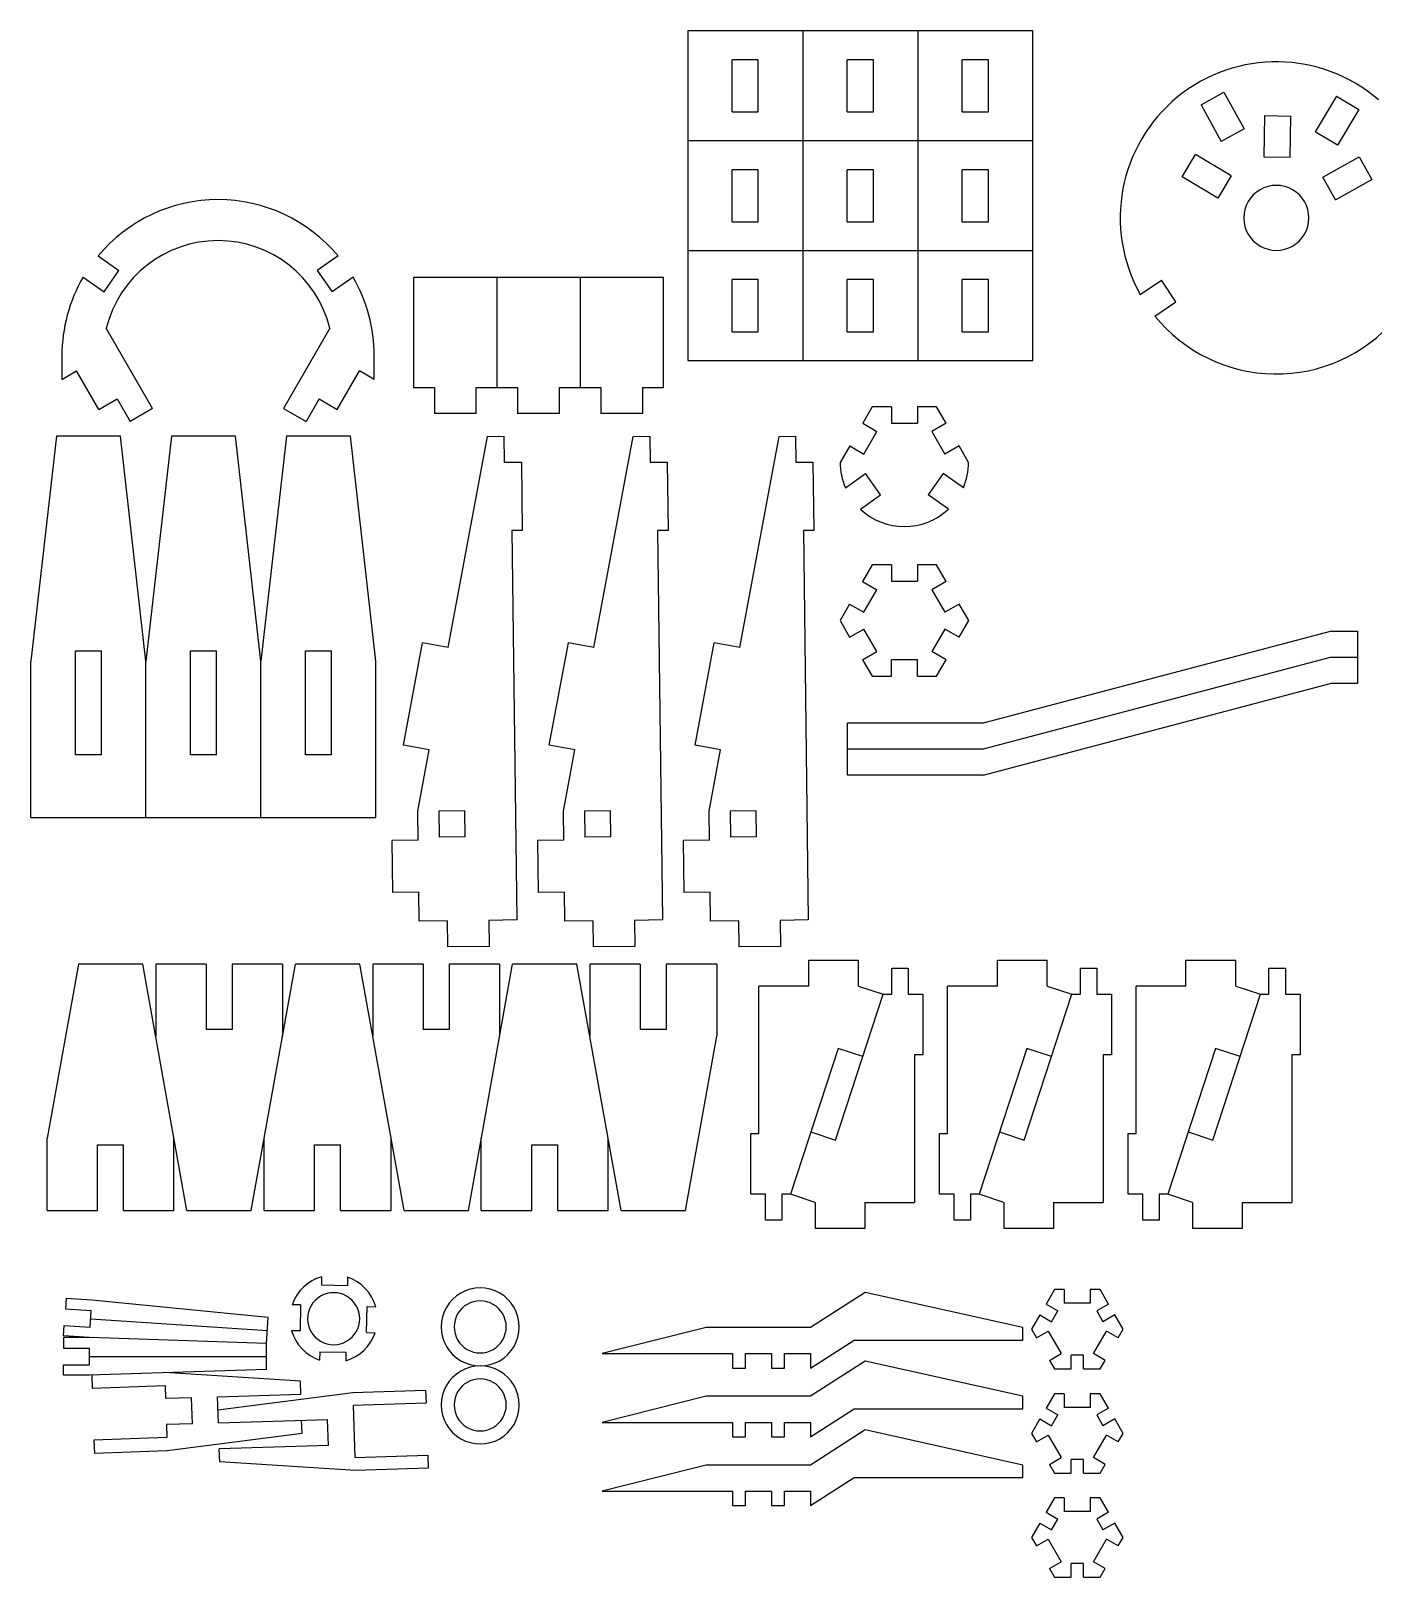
# Model space of a CAD drawing. Extents: x 12 to 327, y 115 to 555.
# Drawn here: x 18.3 to 182.1, y 114.9 to 303.6 of the extents above; entities that cross this region are included whole.
import ezdxf

# ---------------------------------------------------------------- set-up
doc = ezdxf.new("R2010")
doc.units = 0
doc.layers.get('0').update_dxf_attribs({"linetype": 'CONTINUOUS'})
doc.layers.add('02___PRT_ALL_AXES', color=7, linetype='CONTINUOUS')

msp = doc.modelspace()

# ---------------------------------------------------------------- linework, layer by layer
at = {"color": 7}
for points in [[(98.454814, 303.600309), (98.454814, 263.366713)], [(140.547595, 303.600309), (98.454814, 303.600309)], [(112.48574, 303.600309), (112.48574, 263.366713)], [(126.516669, 303.600309), (126.516669, 263.366713)], [(140.547595, 263.366713), (140.547595, 303.600309)], [(103.882777, 293.719709), (103.882777, 300.069709)], [(107.057777, 300.069709), (103.882777, 300.069709)], [(107.057777, 293.719709), (107.057777, 300.069709)], [(117.913703, 293.719709), (117.913703, 300.069709)], [(121.088703, 300.069709), (117.913703, 300.069709)], [(121.088703, 293.719709), (121.088703, 300.069709)], [(131.944632, 293.719709), (131.944632, 300.069709)], [(135.119632, 300.069709), (131.944632, 300.069709)], [(135.119632, 293.719709), (135.119632, 300.069709)], [(161.064138, 294.560257), (163.836694, 296.107371)], [(161.064138, 294.560257), (163.539523, 290.124167)], [(163.836694, 296.107371), (166.312077, 291.671281)], [(177.591576, 295.631711), (174.987503, 291.269924)], [(177.591576, 295.631711), (180.317696, 294.004166)], [(103.882777, 293.719709), (107.057777, 293.719709)], [(117.913703, 293.719709), (121.088703, 293.719709)], [(131.944632, 293.719709), (135.119632, 293.719709)], [(168.776356, 288.183931), (168.850654, 293.263387)], [(168.850654, 293.263387), (172.025316, 293.21695)], [(171.951015, 288.137494), (172.025316, 293.21695)], [(180.317696, 294.004166), (177.713623, 289.642377)], [(166.312077, 291.671281), (163.539523, 290.124167)], [(177.713623, 289.642377), (174.987503, 291.269924)], [(140.547595, 290.189109), (98.454814, 290.189109)], [(158.744706, 285.806234), (160.372253, 288.532352)], [(164.73404, 285.928279), (160.372253, 288.532352)], [(171.951015, 288.137494), (168.776356, 288.183931)], [(175.925627, 285.764573), (180.361714, 288.239955)], [(180.361714, 288.239955), (181.908828, 285.467401)], [(103.882777, 280.308509), (103.882777, 286.658509)], [(107.057777, 286.658509), (103.882777, 286.658509)], [(107.057777, 280.308509), (107.057777, 286.658509)], [(117.913703, 280.308509), (117.913703, 286.658509)], [(121.088703, 286.658509), (117.913703, 286.658509)], [(121.088703, 280.308509), (121.088703, 286.658509)], [(131.944632, 280.308509), (131.944632, 286.658509)], [(135.119632, 286.658509), (131.944632, 286.658509)], [(135.119632, 280.308509), (135.119632, 286.658509)], [(163.106495, 283.202159), (158.744706, 285.806234)], [(164.73404, 285.928279), (163.106495, 283.202159)], [(177.472741, 282.992019), (175.925627, 285.764573)], [(177.472741, 282.992019), (181.908828, 285.467401)], [(103.882777, 280.308509), (107.057777, 280.308509)], [(117.913703, 280.308509), (121.088703, 280.308509)], [(131.944632, 280.308509), (135.119632, 280.308509)], [(26.510633, 276.151833), (29.057163, 274.368733)], [(55.790665, 276.151833), (53.244135, 274.368733)], [(140.547595, 276.777909), (98.454814, 276.777909)], [(27.236058, 271.767925), (29.057163, 274.368733)], [(53.244135, 274.368733), (55.065239, 271.767925)], [(24.689528, 273.551025), (27.236058, 271.767925)], [(57.611769, 273.551025), (55.065239, 271.767925)], [(64.996385, 273.488688), (64.996385, 260.102889)], [(95.476385, 273.488688), (64.996385, 273.488688)], [(75.156385, 273.488688), (75.156385, 260.102889)], [(85.316385, 273.488688), (85.316385, 260.102889)], [(95.476385, 260.102889), (95.476385, 273.488688)], [(103.882777, 266.89731), (103.882777, 273.247309)], [(107.057777, 273.247309), (103.882777, 273.247309)], [(107.057777, 266.89731), (107.057777, 273.247309)], [(117.913703, 266.89731), (117.913703, 273.247309)], [(121.088703, 273.247309), (117.913703, 273.247309)], [(121.088703, 266.89731), (121.088703, 273.247309)], [(131.944632, 266.89731), (131.944632, 273.247309)], [(135.119632, 273.247309), (131.944632, 273.247309)], [(135.119632, 266.89731), (135.119632, 273.247309)], [(153.656168, 271.436365), (156.228505, 273.182028)], [(158.011376, 270.554864), (156.228505, 273.182028)], [(155.439039, 268.809201), (158.011376, 270.554864)], [(33.170269, 257.522243), (27.512143, 267.322402)], [(54.789155, 267.322402), (49.131028, 257.522243)], [(103.882777, 266.89731), (107.057777, 266.89731)], [(117.913703, 266.89731), (121.088703, 266.89731)], [(131.944632, 266.89731), (135.119632, 266.89731)], [(22.100649, 263.962806), (22.100649, 261.065041)], [(60.200647, 261.065041), (60.200647, 263.962806)], [(98.454814, 263.366713), (140.547595, 263.366713)], [(22.100649, 261.065041), (23.894764, 262.100873)], [(26.608746, 257.40012), (23.894764, 262.100873)], [(55.692551, 257.40012), (58.406532, 262.100873)], [(60.200647, 261.065041), (58.406532, 262.100873)], [(26.608746, 257.40012), (28.833137, 258.684372)], [(28.833137, 258.684372), (30.420637, 255.934743)], [(53.46816, 258.684372), (51.88066, 255.934743)], [(53.46816, 258.684372), (55.692551, 257.40012)], [(64.996385, 260.102889), (67.536385, 260.102889)], [(67.536385, 260.102889), (67.536385, 256.927889)], [(72.616385, 260.102889), (72.616385, 256.927889)], [(72.616385, 260.102889), (77.696385, 260.102889)], [(77.696385, 260.102889), (77.696385, 256.927889)], [(82.776385, 260.102889), (82.776385, 256.927889)], [(82.776385, 260.102889), (87.856385, 260.102889)], [(87.856385, 260.102889), (87.856385, 256.927889)], [(92.936385, 260.102889), (92.936385, 256.927889)], [(92.936385, 260.102889), (95.476385, 260.102889)], [(33.170269, 257.522243), (30.420637, 255.934743)], [(49.131028, 257.522243), (51.88066, 255.934743)], [(72.616385, 256.927889), (67.536385, 256.927889)], [(82.776385, 256.927889), (77.696385, 256.927889)], [(92.936385, 256.927889), (87.856385, 256.927889)], [(120.959025, 257.73669), (119.794361, 255.719433)], [(123.288349, 257.73669), (120.959025, 257.73669)], [(123.288349, 257.73669), (123.288349, 255.73009)], [(126.463349, 257.73669), (126.463349, 255.73009)], [(128.792676, 257.73669), (126.463349, 257.73669)], [(129.957339, 255.719433), (128.792676, 257.73669)], [(119.794361, 255.719433), (121.532128, 254.716133)], [(123.288349, 255.73009), (126.463349, 255.73009)], [(129.957339, 255.719433), (128.219573, 254.716133)], [(21.420294, 254.162148), (18.321657, 226.686006)], [(29.253945, 254.162148), (21.420294, 254.162148)], [(32.352584, 226.686006), (29.253945, 254.162148)], [(35.45122, 254.162148), (32.352584, 226.686006)], [(43.284871, 254.162148), (35.45122, 254.162148)], [(49.482146, 254.162148), (46.38351, 226.686006), (43.284871, 254.162148)], [(57.3158, 254.162148), (49.482146, 254.162148)], [(60.414436, 226.686006), (57.3158, 254.162148)], [(69.223786, 228.339743), (74.025145, 254.116699)], [(74.025145, 254.116699), (76.03159, 254.141676)], [(76.03159, 254.141664), (76.071092, 250.96691)], [(87.003786, 228.339743), (91.805145, 254.116699)], [(91.805145, 254.116699), (93.81159, 254.141676)], [(93.81159, 254.141664), (93.851092, 250.96691)], [(104.783786, 228.339743), (109.585145, 254.116699)], [(109.585145, 254.116699), (111.59159, 254.141676)], [(111.59159, 254.141664), (111.631092, 250.96691)], [(118.206861, 252.969804), (117.042198, 250.952548)], [(118.206861, 252.969804), (119.944628, 251.966504)], [(119.944628, 251.966504), (121.532128, 254.716133)], [(128.219573, 254.716133), (129.807073, 251.966504)], [(131.544839, 252.969804), (129.807073, 251.966504)], [(132.709499, 250.952548), (131.544839, 252.969804)], [(76.071092, 250.96691), (78.156071, 250.992846)], [(78.156071, 250.992854), (78.260039, 242.636898)], [(93.851092, 250.96691), (95.936071, 250.992846)], [(95.936071, 250.992854), (96.040039, 242.636898)], [(111.631092, 250.96691), (113.716071, 250.992846)], [(113.716071, 250.992854), (113.820039, 242.636898)], [(117.681491, 247.852986), (120.149154, 249.58086)], [(121.970258, 246.980052), (120.149154, 249.58086)], [(129.602546, 249.58086), (127.781439, 246.980052)], [(132.070207, 247.852986), (129.602546, 249.58086)], [(119.502597, 245.252175), (121.970258, 246.980052)], [(130.249103, 245.252175), (127.781439, 246.980052)], [(78.260039, 242.636898), (76.990138, 242.621094)], [(76.990138, 242.621099), (77.581404, 195.101377)], [(96.040039, 242.636898), (94.770138, 242.621094)], [(94.770138, 242.621099), (95.361404, 195.101377)], [(113.820039, 242.636898), (112.550138, 242.621094)], [(112.550138, 242.621099), (113.141404, 195.101377)], [(120.951549, 238.432693), (119.783149, 236.408965)], [(123.288349, 238.432693), (120.951549, 238.432693)], [(123.288349, 238.432693), (123.288349, 236.432691)], [(126.463349, 238.432693), (126.463349, 236.432691)], [(128.800149, 238.432693), (126.463349, 238.432693)], [(129.968549, 236.408965), (128.800149, 238.432693)], [(119.783149, 236.408965), (121.5152, 235.408964)], [(123.288349, 236.432691), (126.463349, 236.432691)], [(129.968549, 236.408965), (128.236497, 235.408964)], [(119.9277, 232.659332), (121.5152, 235.408964)], [(128.236497, 235.408964), (129.823997, 232.659332)], [(118.195649, 233.659333), (117.027249, 231.635605)], [(118.195649, 233.659333), (119.9277, 232.659332)], [(131.556049, 233.659333), (129.823997, 232.659332)], [(132.724449, 231.635605), (131.556049, 233.659333)], [(117.027249, 231.635605), (118.195649, 229.611877)], [(118.195649, 229.611877), (119.9277, 230.611878)], [(121.5152, 227.862246), (119.9277, 230.611878)], [(129.823997, 230.611878), (128.236497, 227.862246)], [(131.556049, 229.611877), (129.823997, 230.611878)], [(131.556049, 229.611877), (132.724449, 231.635605)], [(176.971785, 230.340778), (134.502985, 219.124431)], [(176.971785, 230.340778), (180.146785, 230.340778)], [(180.146785, 230.340778), (180.146785, 223.990778)], [(63.7769, 216.435875), (66.102473, 228.921135)], [(69.223786, 228.339743), (66.102473, 228.921135)], [(81.5569, 216.435875), (83.882473, 228.921135)], [(87.003786, 228.339743), (83.882473, 228.921135)], [(99.3369, 216.435875), (101.662473, 228.921135)], [(104.783786, 228.339743), (101.662473, 228.921135)], [(18.321657, 207.621841), (18.321657, 226.686006)], [(23.74962, 215.241841), (23.74962, 227.941841)], [(23.74962, 227.941841), (26.92462, 227.941841)], [(26.92462, 215.241841), (26.92462, 227.941841)], [(32.352584, 207.621841), (32.352584, 226.686006)], [(37.780547, 215.241841), (37.780547, 227.941841)], [(37.780547, 227.941841), (40.955547, 227.941841)], [(40.955547, 215.241841), (40.955547, 227.941841)], [(46.38351, 207.621841), (46.38351, 226.686006)], [(51.811473, 215.241841), (51.811473, 227.941841)], [(51.811473, 227.941841), (54.986473, 227.941841)], [(54.986473, 215.241841), (54.986473, 227.941841)], [(60.414436, 207.621841), (60.414436, 226.686006)], [(119.783149, 226.862245), (121.5152, 227.862246)], [(119.783149, 226.862245), (120.951549, 224.838517)], [(123.288349, 224.838517), (123.288349, 226.838518)], [(126.463349, 226.838518), (123.288349, 226.838518)], [(126.463349, 224.838517), (126.463349, 226.838518)], [(129.968549, 226.862245), (128.236497, 227.862246)], [(128.800149, 224.838517), (129.968549, 226.862245)], [(176.971785, 227.165778), (134.502985, 215.949431)], [(176.971785, 227.165778), (180.146785, 227.165778)], [(120.951549, 224.838517), (123.288349, 224.838517)], [(126.463349, 224.838517), (128.800149, 224.838517)], [(134.502985, 212.774431), (176.971785, 223.990778)], [(176.971785, 223.990778), (180.146785, 223.990778)], [(117.916785, 212.774431), (117.916785, 219.124431)], [(134.502985, 219.124431), (117.916785, 219.124431)], [(26.92462, 215.241841), (23.74962, 215.241841)], [(40.955547, 215.241841), (37.780547, 215.241841)], [(54.986473, 215.241841), (51.811473, 215.241841)], [(66.898212, 215.854483), (63.7769, 216.435875)], [(65.502869, 208.363326), (66.898212, 215.854483)], [(84.678212, 215.854483), (81.5569, 216.435875)], [(83.282869, 208.363326), (84.678212, 215.854483)], [(102.458212, 215.854483), (99.3369, 216.435875)], [(101.062869, 208.363326), (102.458212, 215.854483)], [(134.502985, 215.949431), (117.916785, 215.949431)], [(134.502985, 212.774431), (117.916785, 212.774431)], [(18.321657, 207.621841), (60.414436, 207.621841)], [(65.546797, 204.833), (65.502869, 208.363326)], [(71.24593, 208.434785), (68.071176, 208.395282)], [(68.071176, 208.395282), (68.110679, 205.220528)], [(71.285433, 205.26003), (71.24593, 208.434785)], [(83.326797, 204.833), (83.282869, 208.363326)], [(89.02593, 208.434785), (85.851176, 208.395282)], [(85.851176, 208.395282), (85.890679, 205.220528)], [(89.065433, 205.26003), (89.02593, 208.434785)], [(101.106797, 204.833), (101.062869, 208.363326)], [(106.80593, 208.434785), (103.631176, 208.395282)], [(103.631176, 208.395282), (103.670679, 205.220528)], [(106.845433, 205.26003), (106.80593, 208.434785)], [(65.546797, 204.833), (62.372042, 204.793497)], [(62.451045, 198.443991), (62.372042, 204.793497)], [(71.285433, 205.26003), (68.110679, 205.220528)], [(83.326797, 204.833), (80.152042, 204.793497)], [(80.231045, 198.443991), (80.152042, 204.793497)], [(89.065433, 205.26003), (85.890679, 205.220528)], [(101.106797, 204.833), (97.932042, 204.793497)], [(98.011045, 198.443991), (97.932042, 204.793497)], [(106.845433, 205.26003), (103.670679, 205.220528)], [(65.625799, 198.483491), (62.451045, 198.443991)], [(65.669724, 194.953165), (65.625799, 198.483491)], [(83.405799, 198.483491), (80.231045, 198.443991)], [(83.449727, 194.953165), (83.405799, 198.483491)], [(101.185799, 198.483491), (98.011045, 198.443991)], [(101.229727, 194.953165), (101.185799, 198.483491)], [(69.085762, 194.99567), (65.669724, 194.953165)], [(69.085762, 194.99567), (69.125265, 191.820916)], [(77.581404, 195.101377), (74.165367, 195.058871)], [(74.165367, 195.058871), (74.20487, 191.884119)], [(86.865762, 194.99567), (83.449727, 194.953165)], [(86.865762, 194.99567), (86.905265, 191.820916)], [(95.361404, 195.101377), (91.945367, 195.058871)], [(91.945367, 195.058871), (91.98487, 191.884119)], [(104.645762, 194.99567), (101.229727, 194.953165)], [(104.645762, 194.99567), (104.685265, 191.820916)], [(113.141404, 195.101377), (109.725367, 195.058871)], [(109.725367, 195.058871), (109.76487, 191.884119)], [(74.20487, 191.884119), (69.125265, 191.820916)], [(91.98487, 191.884119), (86.905265, 191.820916)], [(109.76487, 191.884119), (104.685265, 191.820916)], [(24.112818, 189.718069), (20.300554, 168.464179)], [(31.961418, 189.718069), (24.112818, 189.718069)], [(37.35368, 159.655468), (31.961418, 189.718069)], [(33.541417, 189.718069), (33.541417, 180.909358)], [(39.69048, 189.718069), (33.541417, 189.718069)], [(39.69048, 189.718069), (39.69048, 181.718071)], [(42.86548, 189.718069), (42.86548, 181.718071)], [(49.014544, 189.718069), (42.86548, 189.718069)], [(45.20228, 159.655468), (50.594542, 189.718069)], [(49.014544, 189.718069), (49.014544, 180.909358)], [(58.443142, 189.718069), (50.594542, 189.718069)], [(63.835407, 159.655468), (58.443142, 189.718069)], [(60.023144, 189.718069), (60.023144, 180.909358)], [(66.172207, 189.718069), (60.023144, 189.718069)], [(66.172207, 189.718069), (66.172207, 181.718071)], [(69.347207, 189.718069), (69.347207, 181.718071)], [(75.49627, 189.718069), (69.347207, 189.718069)], [(71.684007, 159.655468), (77.076269, 189.718069)], [(75.49627, 189.718069), (75.49627, 180.909358)], [(84.924869, 189.718069), (77.076269, 189.718069)], [(90.317131, 159.655468), (84.924869, 189.718069)], [(86.504867, 189.718069), (86.504867, 180.909358)], [(92.653931, 189.718069), (86.504867, 189.718069)], [(92.653931, 189.718069), (92.653931, 181.718071)], [(95.828931, 189.718069), (95.828931, 181.718071)], [(101.977994, 189.718069), (95.828931, 189.718069)], [(101.977994, 189.718069), (101.977994, 180.909358)], [(113.2057, 187.029581), (113.2057, 190.204581)], [(113.2057, 190.204581), (119.274079, 190.204581)], [(119.274079, 187.029581), (119.274079, 190.204581)], [(123.329711, 186.043192), (123.329711, 189.218189)], [(123.329711, 189.218189), (125.32971, 189.218189)], [(125.32971, 189.218189), (125.32971, 186.043192)], [(136.2181, 187.029581), (136.2181, 190.204581)], [(136.2181, 190.204581), (142.286479, 190.204581)], [(142.286479, 187.029581), (142.286479, 190.204581)], [(146.342111, 189.218189), (148.34211, 189.218189)], [(146.342111, 186.043192), (146.342111, 189.218189)], [(148.34211, 189.218189), (148.34211, 186.043192)], [(159.2305, 190.204581), (165.298879, 190.204581)], [(159.2305, 187.029581), (159.2305, 190.204581)], [(165.298879, 187.029581), (165.298879, 190.204581)], [(169.354511, 189.218189), (171.35451, 189.218189)], [(169.354511, 186.043192), (169.354511, 189.218189)], [(171.35451, 189.218189), (171.35451, 186.043192)], [(107.137319, 169.02958), (107.137319, 187.029581)], [(113.2057, 187.029581), (107.137319, 187.029581)], [(119.274079, 187.029581), (122.291969, 186.043192)], [(130.149721, 169.02958), (130.149721, 187.029581)], [(136.2181, 187.029581), (130.149721, 187.029581)], [(142.286479, 187.029581), (145.304369, 186.043192)], [(159.2305, 187.029581), (153.162121, 187.029581)], [(153.162121, 169.02958), (153.162121, 187.029581)], [(165.298879, 187.029581), (168.316769, 186.043192)], [(116.475431, 168.247322), (122.291969, 186.043192)], [(122.291969, 186.043192), (123.329711, 186.043192)], [(125.32971, 186.043192), (127.1268, 186.043192)], [(127.1268, 186.043192), (127.1268, 178.64319)], [(139.487831, 168.247322), (145.304369, 186.043192)], [(145.304369, 186.043192), (146.342111, 186.043192)], [(148.34211, 186.043192), (150.139197, 186.043192)], [(150.139197, 186.043192), (150.139197, 178.64319)], [(162.500231, 168.247322), (168.316769, 186.043192)], [(168.316769, 186.043192), (169.354511, 186.043192)], [(171.35451, 186.043192), (173.151597, 186.043192)], [(173.151597, 186.043192), (173.151597, 178.64319)], [(42.86548, 181.718071), (39.69048, 181.718071)], [(69.347207, 181.718071), (66.172207, 181.718071)], [(95.828931, 181.718071), (92.653931, 181.718071)], [(98.165731, 159.655468), (101.977994, 180.909358)], [(116.788686, 179.42545), (110.972148, 161.629581)], [(119.806576, 178.439058), (116.788686, 179.42545)], [(139.801086, 179.42545), (133.984548, 161.629581)], [(142.818976, 178.439058), (139.801086, 179.42545)], [(162.813486, 179.42545), (156.996948, 161.629581)], [(165.831376, 178.439058), (162.813486, 179.42545)], [(126.126799, 178.64319), (126.126799, 160.643192)], [(127.1268, 178.64319), (126.126799, 178.64319)], [(150.139197, 178.64319), (149.139199, 178.64319)], [(149.139199, 178.64319), (149.139199, 160.643192)], [(173.151597, 178.64319), (172.151599, 178.64319)], [(172.151599, 178.64319), (172.151599, 160.643192)], [(20.300554, 159.655468), (20.300554, 168.464179)], [(35.773682, 159.655468), (35.773682, 168.464179)], [(46.782279, 159.655468), (46.782279, 168.464179)], [(62.255406, 159.655468), (62.255406, 168.464179)], [(73.264006, 159.655468), (73.264006, 168.464179)], [(88.737132, 159.655468), (88.737132, 168.464179)], [(106.137321, 161.629581), (106.137321, 169.02958)], [(106.137321, 169.02958), (107.137319, 169.02958)], [(113.457541, 169.233712), (116.475431, 168.247322)], [(129.149721, 169.02958), (130.149721, 169.02958)], [(129.149721, 161.629581), (129.149721, 169.02958)], [(136.469941, 169.233712), (139.487831, 168.247322)], [(152.162121, 169.02958), (153.162121, 169.02958)], [(152.162121, 161.629581), (152.162121, 169.02958)], [(159.482341, 169.233712), (162.500231, 168.247322)], [(26.449618, 159.655468), (26.449618, 167.655466)], [(26.449618, 167.655466), (29.624618, 167.655466)], [(29.624618, 159.655468), (29.624618, 167.655466)], [(52.931342, 159.655468), (52.931342, 167.655466)], [(52.931342, 167.655466), (56.106342, 167.655466)], [(56.106342, 159.655468), (56.106342, 167.655466)], [(79.413069, 159.655468), (79.413069, 167.655466)], [(79.413069, 167.655466), (82.588069, 167.655466)], [(82.588069, 159.655468), (82.588069, 167.655466)], [(107.934407, 161.629581), (106.137321, 161.629581)], [(107.934407, 158.454581), (107.934407, 161.629581)], [(110.972148, 161.629581), (109.934406, 161.629581)], [(109.934406, 161.629581), (109.934406, 158.454581)], [(113.990038, 160.643192), (110.972148, 161.629581)], [(113.990038, 160.643192), (113.990038, 157.468192)], [(120.058417, 160.643192), (126.126799, 160.643192)], [(120.058417, 160.643192), (120.058417, 157.468192)], [(130.946807, 161.629581), (129.149721, 161.629581)], [(130.946807, 158.454581), (130.946807, 161.629581)], [(133.984548, 161.629581), (132.946806, 161.629581)], [(132.946806, 161.629581), (132.946806, 158.454581)], [(137.002438, 160.643192), (133.984548, 161.629581)], [(137.002438, 160.643192), (137.002438, 157.468192)], [(143.070817, 160.643192), (149.139199, 160.643192)], [(143.070817, 160.643192), (143.070817, 157.468192)], [(153.959207, 161.629581), (152.162121, 161.629581)], [(153.959207, 158.454581), (153.959207, 161.629581)], [(156.996948, 161.629581), (155.959206, 161.629581)], [(155.959206, 161.629581), (155.959206, 158.454581)], [(160.014838, 160.643192), (156.996948, 161.629581)], [(160.014838, 160.643192), (160.014838, 157.468192)], [(166.083217, 160.643192), (172.151599, 160.643192)], [(166.083217, 160.643192), (166.083217, 157.468192)], [(20.300554, 159.655468), (26.449618, 159.655468)], [(29.624618, 159.655468), (35.773682, 159.655468)], [(37.35368, 159.655468), (45.20228, 159.655468)], [(46.782279, 159.655468), (52.931342, 159.655468)], [(56.106342, 159.655468), (62.255406, 159.655468)], [(63.835407, 159.655468), (71.684007, 159.655468)], [(73.264006, 159.655468), (79.413069, 159.655468)], [(82.588069, 159.655468), (88.737132, 159.655468)], [(90.317131, 159.655468), (98.165731, 159.655468)], [(109.934406, 158.454581), (107.934407, 158.454581)], [(120.058417, 157.468192), (113.990038, 157.468192)], [(132.946806, 158.454581), (130.946807, 158.454581)], [(143.070817, 157.468192), (137.002438, 157.468192)], [(155.959206, 158.454581), (153.959207, 158.454581)], [(166.083217, 157.468192), (160.014838, 157.468192)], [(53.784918, 151.5724), (53.760505, 150.5444)], [(56.959026, 151.497055), (56.934614, 150.469058)], [(56.934622, 150.469058), (53.760517, 150.5444)], [(120.086656, 149.64329), (113.412671, 145.352869)], [(139.320668, 145.352869), (120.086656, 149.64329)], [(143.178301, 149.992201), (142.162301, 148.232439)], [(144.384801, 149.992201), (143.178301, 149.992201)], [(144.384801, 149.992201), (144.384801, 148.327852)], [(148.766301, 149.992201), (147.559801, 149.992201)], [(147.559801, 149.992201), (147.559801, 148.327852)], [(149.782301, 148.232439), (148.766301, 149.992201)], [(22.602006, 148.904034), (22.519915, 147.636693)], [(22.519915, 147.636693), (25.688276, 147.431466)], [(25.770366, 148.698808), (22.602006, 148.904034)], [(25.556931, 145.403714), (25.688276, 147.431466)], [(47.270066, 146.606232), (25.770366, 148.698808)], [(51.225947, 148.127367), (50.197947, 148.151779)], [(51.225947, 148.127367), (51.150602, 144.953262)], [(59.276313, 144.76038), (59.351658, 147.934485)], [(59.351658, 147.934485), (60.379655, 147.910073)], [(142.162301, 148.232439), (143.603672, 147.400264)], [(142.841672, 146.08044), (143.603672, 147.400264)], [(147.559801, 148.327852), (144.384801, 148.327852)], [(149.782301, 148.232439), (148.340933, 147.400264)], [(148.340933, 147.400264), (149.102933, 146.08044)], [(22.30648, 144.341596), (22.388571, 145.60894)], [(22.388571, 145.60894), (25.556931, 145.403714)], [(25.622603, 146.417589), (47.167453, 145.022051)], [(47.06484, 140.26287), (47.06484, 143.43787), (47.270066, 146.606232)], [(100.712671, 145.352869), (88.012671, 142.177869)], [(113.412671, 145.352869), (100.712671, 145.352869)], [(139.320668, 143.828869), (139.320668, 145.352869)], [(141.400301, 146.912615), (140.384301, 145.152852)], [(141.400301, 146.912615), (142.841672, 146.08044)], [(150.544301, 146.912615), (149.102933, 146.08044)], [(151.560301, 145.152852), (150.544301, 146.912615)], [(22.29984, 144.13637), (22.29984, 142.86637)], [(25.47484, 144.13637), (22.29984, 144.13637)], [(47.06484, 143.43787), (25.47484, 144.13637), (22.30648, 144.341596)], [(51.150602, 144.953262), (50.122602, 144.977674)], [(59.276313, 144.76038), (60.30431, 144.735968)], [(113.412671, 140.399869), (118.746668, 143.828869)], [(118.746668, 143.828869), (139.320668, 143.828869)], [(140.384301, 145.152852), (140.987551, 144.107992)], [(140.987551, 144.107992), (142.428922, 144.940167)], [(142.428922, 144.940167), (144.016422, 142.190538)], [(147.928183, 142.190538), (149.515683, 144.940167)], [(150.957051, 144.107992), (149.515683, 144.940167)], [(150.957051, 144.107992), (151.560301, 145.152852)], [(22.29984, 142.86637), (25.47484, 142.86637)], [(25.47484, 140.83437), (25.47484, 142.86637)], [(25.47484, 141.85037), (47.06484, 141.85037)], [(53.567635, 142.418689), (53.543223, 141.390692)], [(53.567635, 142.418689), (56.741743, 142.343347)], [(56.741743, 142.343347), (56.717331, 141.315347)], [(88.012671, 142.177869), (103.887671, 142.177869)], [(103.887671, 142.177869), (103.887671, 140.399869)], [(105.475171, 140.399869), (105.475171, 142.177869)], [(105.475171, 142.177869), (108.650171, 142.177869)], [(108.650171, 142.177869), (108.650171, 140.399869)], [(110.237671, 140.399869), (110.237671, 142.177869)], [(110.237671, 142.177869), (113.412671, 142.177869)], [(113.412671, 142.177869), (113.412671, 140.399869)], [(142.575051, 141.358363), (144.016422, 142.190538)], [(146.734301, 141.977852), (145.210301, 141.977852)], [(145.210301, 140.313503), (145.210301, 141.977852)], [(146.734301, 140.313503), (146.734301, 141.977852)], [(149.369551, 141.358363), (147.928183, 142.190538)], [(22.29984, 139.56437), (22.29984, 140.83437)], [(22.29984, 140.83437), (25.47484, 140.83437)], [(47.06484, 140.26287), (25.47484, 139.56437)], [(51.192461, 138.808079), (34.639761, 139.860884)], [(103.887671, 140.399869), (105.475171, 140.399869)], [(108.650171, 140.399869), (110.237671, 140.399869)], [(120.086656, 141.26129), (113.412671, 136.970869)], [(139.320668, 136.970869), (120.086656, 141.26129)], [(142.575051, 141.358363), (143.178301, 140.313503)], [(143.178301, 140.313503), (145.210301, 140.313503)], [(146.734301, 140.313503), (148.766301, 140.313503)], [(148.766301, 140.313503), (149.369551, 141.358363)], [(25.47484, 139.56437), (22.29984, 139.56437)], [(25.75441, 139.573415), (25.805743, 137.986745)], [(25.805743, 137.986745), (34.691094, 138.274213)], [(34.691094, 138.274213), (34.742428, 136.687543)], [(51.243794, 137.221412), (51.192461, 138.808079)], [(37.915768, 136.79021), (34.742428, 136.687543)], [(38.018435, 133.616869), (37.915768, 136.79021)], [(41.089151, 136.892877), (51.243794, 137.221412)], [(41.191818, 133.719539), (41.089151, 136.892877)], [(41.140484, 135.306209), (57.590518, 137.426745)], [(57.590518, 137.426745), (66.47587, 137.714214)], [(66.527203, 136.127544), (57.641851, 135.840075)], [(66.47587, 137.714214), (66.527203, 136.127544)], [(100.712671, 136.970869), (88.012671, 133.795869)], [(113.412671, 136.970869), (100.712671, 136.970869)], [(139.320668, 135.446869), (139.320668, 136.970869)], [(143.178301, 137.292201), (142.162301, 135.532439)], [(144.384801, 137.292201), (143.178301, 137.292201)], [(144.384801, 137.292201), (144.384801, 135.627852)], [(148.766301, 137.292201), (147.559801, 137.292201)], [(147.559801, 137.292201), (147.559801, 135.627852)], [(149.782301, 135.532439), (148.766301, 137.292201)], [(41.191818, 133.719539), (54.519799, 134.150738)], [(51.397795, 132.461401), (51.346461, 134.048071)], [(54.622466, 130.977397), (54.519799, 134.150738)], [(57.641851, 135.840075), (57.847185, 129.493397)], [(113.412671, 132.017869), (118.746668, 135.446869)], [(118.746668, 135.446869), (139.320668, 135.446869)], [(141.400301, 134.212615), (140.384301, 132.452852)], [(141.400301, 134.212615), (142.841672, 133.38044)], [(142.162301, 135.532439), (143.603672, 134.700264)], [(142.841672, 133.38044), (143.603672, 134.700264)], [(147.559801, 135.627852), (144.384801, 135.627852)], [(149.782301, 135.532439), (148.340933, 134.700264)], [(148.340933, 134.700264), (149.102933, 133.38044)], [(150.544301, 134.212615), (149.102933, 133.38044)], [(150.957051, 131.407992), (151.560301, 132.452852), (150.544301, 134.212615)], [(26.062411, 130.053396), (34.947761, 130.340865), (51.397795, 132.461401)], [(38.018435, 133.616869), (34.845094, 133.514203)], [(34.845094, 133.514203), (34.896428, 131.927532)], [(88.012671, 133.795869), (103.887671, 133.795869)], [(103.887671, 133.795869), (103.887671, 132.017869)], [(105.475171, 132.017869), (105.475171, 133.795869)], [(105.475171, 133.795869), (108.650171, 133.795869)], [(108.650171, 133.795869), (108.650171, 132.017869)], [(110.237671, 132.017869), (110.237671, 133.795869)], [(110.237671, 133.795869), (113.412671, 133.795869)], [(113.412671, 133.795869), (113.412671, 132.017869)], [(120.086656, 132.879287), (113.412671, 128.588869)], [(139.320668, 128.588869), (120.086656, 132.879287)], [(140.384301, 132.452852), (140.987551, 131.407992)], [(140.987551, 131.407992), (142.428922, 132.240167)], [(142.428922, 132.240167), (144.016422, 129.490538)], [(147.928183, 129.490538), (149.515683, 132.240167)], [(150.957051, 131.407992), (149.515683, 132.240167)], [(34.896428, 131.927532), (26.011077, 131.640066)], [(26.011077, 131.640066), (26.062411, 130.053396)], [(54.622466, 130.977397), (41.294485, 130.546198)], [(57.898518, 127.906726), (41.345818, 128.959528), (41.294485, 130.546198)], [(103.887671, 132.017869), (105.475171, 132.017869)], [(108.650171, 132.017869), (110.237671, 132.017869)], [(57.847185, 129.493397), (66.732537, 129.780863)], [(66.732537, 129.780863), (66.78387, 128.194195)], [(100.712671, 128.588869), (88.012671, 125.413869)], [(113.412671, 128.588869), (100.712671, 128.588869)], [(139.320668, 127.064869), (139.320668, 128.588869)], [(142.575051, 128.658363), (144.016422, 129.490538)], [(142.575051, 128.658363), (143.178301, 127.613503)], [(146.734301, 129.277852), (145.210301, 129.277852)], [(145.210301, 127.613503), (145.210301, 129.277852)], [(146.734301, 127.613503), (146.734301, 129.277852)], [(149.369551, 128.658363), (147.928183, 129.490538)], [(148.766301, 127.613503), (149.369551, 128.658363)], [(66.78387, 128.194195), (57.898518, 127.906726)], [(113.412671, 123.635869), (118.746668, 127.064869)], [(118.746668, 127.064869), (139.320668, 127.064869)], [(143.178301, 127.613503), (145.210301, 127.613503)], [(146.734301, 127.613503), (148.766301, 127.613503)], [(88.012671, 125.413869), (103.887671, 125.413869)], [(103.887671, 125.413869), (103.887671, 123.635869)], [(105.475171, 123.635869), (105.475171, 125.413869)], [(105.475171, 125.413869), (108.650171, 125.413869)], [(108.650171, 125.413869), (108.650171, 123.635869)], [(110.237671, 123.635869), (110.237671, 125.413869)], [(110.237671, 125.413869), (113.412671, 125.413869)], [(113.412671, 125.413869), (113.412671, 123.635869)], [(143.178301, 124.592201), (142.162301, 122.832439)], [(144.384801, 124.592201), (143.178301, 124.592201)], [(144.384801, 124.592201), (144.384801, 122.927852)], [(148.766301, 124.592201), (147.559801, 124.592201)], [(147.559801, 124.592201), (147.559801, 122.927852)], [(149.782301, 122.832439), (148.766301, 124.592201)], [(103.887671, 123.635869), (105.475171, 123.635869)], [(108.650171, 123.635869), (110.237671, 123.635869)], [(142.162301, 122.832439), (143.603672, 122.000264)], [(147.559801, 122.927852), (144.384801, 122.927852)], [(149.782301, 122.832439), (148.340933, 122.000264)], [(141.400301, 121.512615), (140.384301, 119.752852)], [(141.400301, 121.512615), (142.841672, 120.68044)], [(142.841672, 120.68044), (143.603672, 122.000264)], [(148.340933, 122.000264), (149.102933, 120.68044)], [(150.544301, 121.512615), (149.102933, 120.68044)], [(151.560301, 119.752852), (150.544301, 121.512615)], [(140.384301, 119.752852), (140.987551, 118.707992)], [(140.987551, 118.707992), (142.428922, 119.540167)], [(142.428922, 119.540167), (144.016422, 116.790538)], [(147.928183, 116.790538), (149.515683, 119.540167)], [(150.957051, 118.707992), (149.515683, 119.540167)], [(150.957051, 118.707992), (151.560301, 119.752852)], [(142.575051, 115.958363), (144.016422, 116.790538)], [(142.575051, 115.958363), (143.178301, 114.913503)], [(146.734301, 116.577852), (145.210301, 116.577852)], [(145.210301, 114.913503), (145.210301, 116.577852)], [(146.734301, 114.913503), (146.734301, 116.577852)], [(149.369551, 115.958363), (147.928183, 116.790538)], [(148.766301, 114.913503), (149.369551, 115.958363)], [(143.178301, 114.913503), (145.210301, 114.913503)], [(146.734301, 114.913503), (148.766301, 114.913503)]]:
    msp.add_lwpolyline(points, dxfattribs=at)
msp.add_lwpolyline([(174.224515, 280.782803), (174.224515, 280.782803)], close=True, dxfattribs=at)
for points in [[(182.731417, 295.179351), (175.730961, 301.245753), (165.381425, 301.39714), (158.20653, 295.538087)], [(158.20653, 295.538087), (151.031635, 289.679034), (149.111376, 279.508074), (153.656168, 271.436365)], [(172.24014, 284.219841), (171.012205, 284.92879), (169.499326, 284.92879), (168.27139, 284.219841)], [(168.27139, 284.219841), (167.043455, 283.510893), (166.287015, 282.200701), (166.287015, 280.782803)], [(174.224515, 280.782803), (174.224515, 282.200701), (173.468076, 283.510893), (172.24014, 284.219841)], [(41.150649, 283.012804), (35.494041, 283.012804), (30.12998, 280.498963), (26.510633, 276.151833)], [(55.790665, 276.151833), (52.171318, 280.498963), (46.807257, 283.012804), (41.150649, 283.012804)], [(166.287015, 280.782803), (166.287015, 279.364905), (167.043455, 278.054714), (168.27139, 277.345765)], [(172.24014, 277.345765), (173.468076, 278.054714), (174.224515, 279.364905), (174.224515, 280.782803)], [(41.150649, 278.009003), (34.687203, 278.009003), (29.058084, 273.598245), (27.512143, 267.322402)], [(54.789155, 267.322402), (53.243215, 273.598245), (47.614095, 278.009003), (41.150649, 278.009003)], [(168.27139, 277.345765), (169.499326, 276.636816), (171.012205, 276.636816), (172.24014, 277.345765)], [(24.689528, 273.551025), (22.993968, 270.640078), (22.100649, 267.331565), (22.100649, 263.962806)], [(60.200647, 263.962806), (60.200647, 267.331565), (59.307328, 270.640077), (57.611769, 273.551025)], [(155.439039, 268.809201), (158.994419, 264.409599), (164.321139, 261.817573), (169.977142, 261.734841)], [(169.977142, 261.734841), (175.633146, 261.652108), (181.0334, 264.087225), (184.71594, 268.380955)], [(117.042198, 250.952548), (117.042198, 249.886626), (117.259735, 248.831918), (117.681491, 247.852986)], [(132.070207, 247.852986), (132.491963, 248.831918), (132.709499, 249.886626), (132.709499, 250.952548)], [(119.502597, 245.252175), (122.520132, 242.407803), (127.231568, 242.407803), (130.249103, 245.252175)], [(53.784918, 151.5724), (52.099934, 151.090675), (50.759077, 149.811998), (50.197947, 148.151768)], [(60.379655, 147.910084), (59.89793, 149.595067), (58.619254, 150.935924), (56.959026, 151.497055)], [(50.122602, 144.977663), (50.604327, 143.292679), (51.883004, 141.951822), (53.543234, 141.390692)], [(56.717339, 141.315347), (58.402323, 141.797073), (59.74318, 143.075749), (60.30431, 144.735979)]]:
    msp.add_open_spline(points, degree=3, dxfattribs=at)
at = {"layer": '02___PRT_ALL_AXES', "color": 7}
for points in [[(58.42613, 146.443872), (58.42613, 146.443872)], [(76.304354, 145.447834), (76.304354, 145.447834)], [(77.891854, 145.447834), (77.891854, 145.447834)], [(76.304354, 135.922834), (76.304354, 135.922834)], [(77.891854, 135.922834), (77.891854, 135.922834)]]:
    msp.add_lwpolyline(points, close=True, dxfattribs=at)
for points in [[(53.66363, 149.193503), (52.681281, 148.626344), (52.07613, 147.57819), (52.07613, 146.443872)], [(56.83863, 149.193503), (55.856281, 149.760662), (54.645978, 149.760662), (53.66363, 149.193503)], [(58.42613, 146.443872), (58.42613, 147.57819), (57.820978, 148.626344), (56.83863, 149.193503)], [(70.748104, 149.57228), (69.274582, 148.721541), (68.366854, 147.149311), (68.366854, 145.447834)], [(75.510604, 149.57228), (74.037082, 150.423018), (72.221627, 150.423018), (70.748104, 149.57228)], [(77.891854, 145.447834), (77.891854, 147.149311), (76.984127, 148.721541), (75.510604, 149.57228)], [(71.541854, 148.197464), (70.559506, 147.630305), (69.954354, 146.582152), (69.954354, 145.447834)], [(74.716854, 148.197464), (73.734506, 148.764624), (72.524203, 148.764624), (71.541854, 148.197464)], [(76.304354, 145.447834), (76.304354, 146.582152), (75.699203, 147.630305), (74.716854, 148.197464)], [(52.07613, 146.443872), (52.07613, 145.309554), (52.681281, 144.261401), (53.66363, 143.694241)], [(56.83863, 143.694241), (57.820978, 144.261401), (58.42613, 145.309554), (58.42613, 146.443872)], [(68.366854, 145.447834), (68.366854, 143.746356), (69.274582, 142.174126), (70.748104, 141.323388)], [(69.954354, 145.447834), (69.954354, 144.313515), (70.559506, 143.265362), (71.541854, 142.698203)], [(74.716854, 142.698203), (75.699203, 143.265362), (76.304354, 144.313515), (76.304354, 145.447834)], [(75.510604, 141.323388), (76.984127, 142.174126), (77.891854, 143.746356), (77.891854, 145.447834)], [(53.66363, 143.694241), (54.645978, 143.127082), (55.856281, 143.127082), (56.83863, 143.694241)], [(71.541854, 142.698203), (72.524203, 142.131044), (73.734506, 142.131044), (74.716854, 142.698203)], [(70.748104, 140.04728), (69.274582, 139.196541), (68.366854, 137.624311), (68.366854, 135.922834)], [(70.748104, 141.323388), (72.221627, 140.472649), (74.037082, 140.472649), (75.510604, 141.323388)], [(75.510604, 140.04728), (74.037082, 140.898018), (72.221627, 140.898018), (70.748104, 140.04728)], [(77.891854, 135.922834), (77.891854, 137.624311), (76.984127, 139.196541), (75.510604, 140.04728)], [(71.541854, 138.672464), (70.559506, 138.105305), (69.954354, 137.057152), (69.954354, 135.922834)], [(74.716854, 138.672464), (73.734506, 139.239624), (72.524203, 139.239624), (71.541854, 138.672464)], [(76.304354, 135.922834), (76.304354, 137.057152), (75.699203, 138.105305), (74.716854, 138.672464)], [(68.366854, 135.922834), (68.366854, 134.221356), (69.274582, 132.649126), (70.748104, 131.798388)], [(69.954354, 135.922834), (69.954354, 134.788515), (70.559506, 133.740362), (71.541854, 133.173203)], [(74.716854, 133.173203), (75.699203, 133.740362), (76.304354, 134.788515), (76.304354, 135.922834)], [(75.510604, 131.798388), (76.984127, 132.649126), (77.891854, 134.221356), (77.891854, 135.922834)], [(71.541854, 133.173203), (72.524203, 132.606044), (73.734506, 132.606044), (74.716854, 133.173203)], [(70.748104, 131.798388), (72.221627, 130.947649), (74.037082, 130.947649), (75.510604, 131.798388)]]:
    msp.add_open_spline(points, degree=3, dxfattribs=at)

doc.saveas('drawing.dxf')
